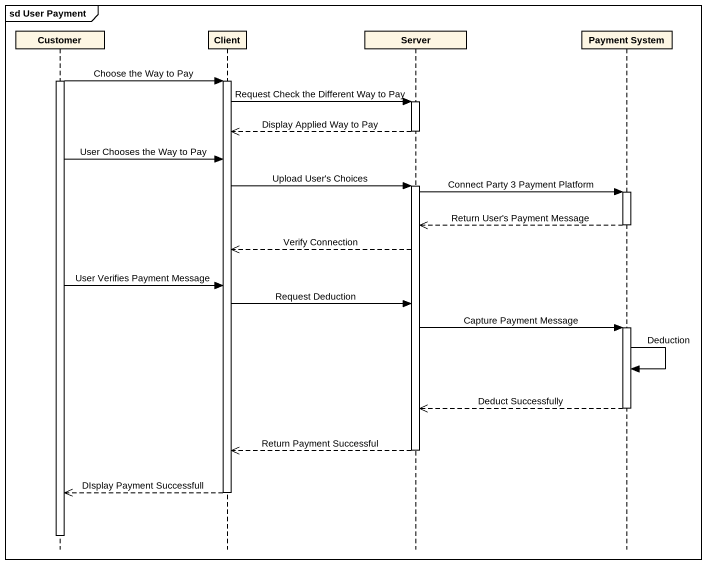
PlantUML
@startuml
mainframe sd User Payment
hide footbox
participant Customer
participant Client
participant Server
participant "Payment System" as Payment_System

activate Customer
Customer -> Client : Choose the Way to Pay
activate Client
Client -> Server : Request Check the Different Way to Pay
activate Server
Server -->> Client : Display Applied Way to Pay
deactivate Server
Customer -> Client : User Chooses the Way to Pay
Client -> Server : Upload User's Choices
activate Server
Server -> Payment_System : Connect Party 3 Payment Platform
activate Payment_System
Payment_System -->> Server : Return User's Payment Message
deactivate Payment_System
Server -->> Client : Verify Connection
Customer -> Client : User Verifies Payment Message
Client -> Server : Request Deduction
Server -> Payment_System : Capture Payment Message
activate Payment_System
Payment_System -> Payment_System : Deduction
Payment_System -->> Server : Deduct Successfully
deactivate Payment_System
Server -->> Client : Return Payment Successful
deactivate Server
Client -->> Customer : DIsplay Payment Successfull
deactivate Client
deactivate Customer
@enduml
